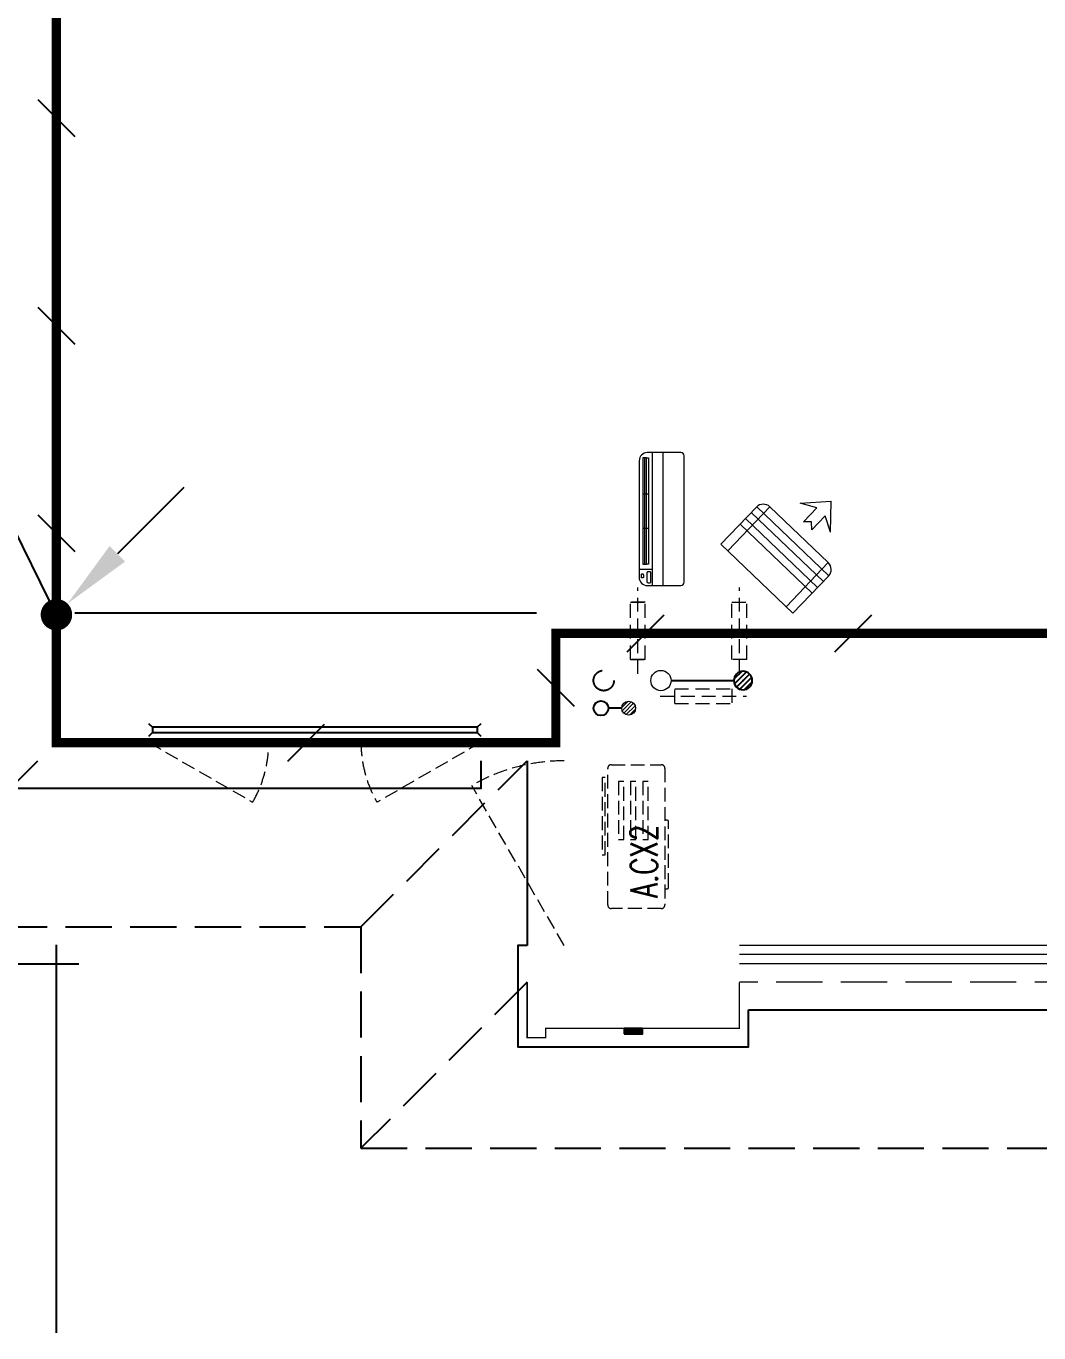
# Model space of a CAD drawing. Extents: x 3002737 to 4077523, y -995787 to -7267.
# Drawn here: x 3130973 to 3136460, y -787295 to -780214 of the extents above; entities that cross this region are included whole.
import ezdxf
from ezdxf.xclip import XClip

# ---------------------------------------------------------------- set-up
doc = ezdxf.new("R2010")
doc.units = 0
doc.header["$LTSCALE"] = 1000
doc.header["$MEASUREMENT"] = 0
doc.header["$XCLIPFRAME"] = 2
for name, pattern in [('CENTER2', [1.125, 0.75, -0.125, 0.125, -0.125]), ('DASH', [0.35, 0.25, -0.1]), ('DOTE', [2.42, 2, -0.2, 0.02, -0.2]), ('HIDDEN', [0.375, 0.25, -0.125])]:
    doc.linetypes.add(name, pattern=pattern)
doc.layers.get('0').update_dxf_attribs({"linetype": 'CONTINUOUS'})
for name, color, linetype in [('!!电气', 1, 'CONTINUOUS'), ('3-栏杆1', 252, 'CONTINUOUS'), ('3.5方案汇报，与郭总、侯月琴确定户型_t8$0$2020.03.04 -1安徽标准化洋房户型(UA）_t8_t8$0$看线', 154, 'CONTINUOUS'), ('DIM-照明', 7, 'CONTINUOUS'), ('LVTRY', 252, 'CONTINUOUS'), ('LWIRE', 4, 'CONTINUOUS'), ('SHTLN', 4, 'CONTINUOUS'), ('VPIPE-凝结', 150, 'CONTINUOUS'), ('VPIPE-雨水', 4, 'DASH'), ('WIRE-接地', 2, 'CONTINUOUS'), ('卫生间', 6, 'CONTINUOUS'), ('看线', 185, 'CONTINUOUS'), ('立面', 73, 'CONTINUOUS'), ('铝合金', 144, 'CONTINUOUS')]:
    doc.layers.add(name, color=color, linetype=linetype)
for name, color, linetype, lineweight in [('DOTE', 19, 'DOTE', 9), ('EQUIP_地漏', 7, 'CONTINUOUS', 18), ('VPIPE-废水', 31, 'TG_F', 18), ('WINDOW', 146, 'CONTINUOUS', 20), ('平面-栏杆', 56, 'CONTINUOUS', 15), ('平面-看线', 252, 'CONTINUOUS', 15), ('平面-空调室内机', 176, 'CONTINUOUS', 9), ('平面-空调预留孔', 252, 'CONTINUOUS', 15)]:
    doc.layers.add(name, color=color, linetype=linetype, lineweight=lineweight)
doc.styles.add('_TCH_DIM', font='SIMPLEX', dxfattribs={"bigfont": 'GBCBIG'})
doc.styles.get("Standard").update_dxf_attribs({"font": 'gbenor.shx', "bigfont": 'gbcbig.shx'})
doc.styles.add('TG_LINETYPE', font='SIMPLEX', dxfattribs={"width": 0.8, "height": 3, "bigfont": 'HZTXT'})
doc.linetypes.add('TG_F', pattern='A,2,-0.3,["F",TG_LINETYPE,S=0.1,R=0,X=-0.23,Y=-0.15],0', length=2.3)

# ---------------------------------------------------------------- blocks, each defined once
blk = doc.blocks.new('A$C74D73064')
at = {"layer": 'DOTE', "color": 252}
blk.add_line((196116, 26519.3), (-86385.2, 26519.3), dxfattribs=at)
blk = doc.blocks.new('A$C1984283D')
ref = blk.add_blockref('A$C74D73064', (-94910.6, 6891))
XClip(ref).set_block_clipping_path([(104713.0339338902, 10073.5896271096), (158713.0208014316, 29573.5896259328)])
blk = doc.blocks.new('dongkong')
at = {"layer": '平面-空调预留孔', "color": 8, "linetype": 'HIDDEN', "ltscale": 0.3}
for p, q in [((-603796, 210899.9), (-603796, 210431.5)), ((-603836, 210821), (-603836, 210510.8)), ((-603836, 210821), (-603756, 210821)), ((-603756, 210821), (-603756, 210510.8))]:
    blk.add_line(p, q, dxfattribs=at)
blk.add_lwpolyline([(-603756, 210510.8), (-603836, 210510.8)], dxfattribs=at)
blk = doc.blocks.new('A$C001338C2')
at = {"color": 8}
for p, q in [((845, 303.6), (55, 303.6)), ((109.1, 214.8), (109.1, 303.6)), ((0, 248.6), (0, 22)), ((900, 22), (900, 248.6)), ((22, 0), (878, 0))]:
    blk.add_line(p, q, dxfattribs=at)
at = {"color": 8, "lineweight": 5}
for p, q in [((864.6, 278.7), (144.5, 278.7)), ((144.5, 278.7), (144.5, 265.8)), ((387, 278.7), (144.5, 278.7)), ((144.5, 278.7), (144.5, 252.9)), ((144.5, 265.8), (864.6, 265.8)), ((387, 239.9), (387, 278.7)), ((864.6, 278.7), (622, 278.7)), ((622, 278.7), (622, 239.9)), ((864.6, 252.9), (864.6, 278.7)), ((864.6, 265.8), (864.6, 239.9)), ((900, 214.8), (0, 214.8)), ((144.5, 239.9), (144.5, 252.9)), ((144.5, 252.9), (864.6, 252.9)), ((864.6, 239.9), (144.5, 239.9)), ((622, 239.9), (387, 239.9)), ((900, 143.2), (0, 143.2))]:
    blk.add_line(p, q, dxfattribs=at)
at = {"color": 8}
for points in [[(73.1, 275), (56.8, 275, -0.414214), (51.3, 280.5), (51.3, 283.4, -0.414214), (56.8, 288.9), (73.1, 288.9, -0.414214), (78.6, 283.4), (78.6, 280.5, -0.414214)], [(89.2, 226.4), (22.2, 226.4, -0.414214), (16.7, 231.9), (16.7, 243.1, -0.414214), (22.2, 248.6), (89.2, 248.6, -0.414214), (94.7, 243.1), (94.7, 231.9, -0.414214)]]:
    blk.add_lwpolyline(points, format="xyb", close=True, dxfattribs=at)
for centre, radius, start, end in [((55, 248.6), 55, 90, 180), ((845, 248.6), 55, 360, 90), ((22, 22), 22, 180, 270), ((878, 22), 22, 270, 360)]:
    blk.add_arc(centre, radius, start, end, dxfattribs=at)
blk = doc.blocks.new('$lvtry$00000171')
for p, q in [((-74, 11), (-11, 74)), ((-70, -27), (27, 70)), ((-53, -53), (53, 53)), ((-27, -70), (70, 27)), ((11, -74), (74, -11))]:
    blk.add_line(p, q)
blk.add_circle((0, 0), 75)
blk.add_point((0, 0))
blk = doc.blocks.new('$TwtSys$00000141')
at = {"color": 252}
for p, q in [((-47.1, 3.8), (-5, 45.9)), ((-47.1, 3.8), (-5, 45.9)), ((-43.6, -17.5), (17.5, 43.6)), ((-43.6, -17.5), (17.5, 43.6)), ((-33.2, -33.2), (33.2, 33.2)), ((-33.2, -33.2), (33.2, 33.2)), ((-16.2, -43.5), (43.8, 16.4)), ((-16.2, -43.5), (43.8, 16.4)), ((5.7, -46.1), (46.1, -5.7)), ((5.7, -46.1), (46.1, -5.7))]:
    blk.add_line(p, q, dxfattribs=at)
blk.add_circle((0, 0), 47, dxfattribs=at)
blk.add_circle((0, 0), 47, dxfattribs=at)
blk = doc.blocks.new('A$C148B7D8E')
at = {"layer": '卫生间', "color": 252, "linetype": 'DASH'}
for p, q in [((-900, -900), (0, 0)), ((1750, -900), (2650, 0)), ((2650, -1200), (1750, -2100))]:
    blk.add_line(p, q, dxfattribs=at)
blk.add_lwpolyline([(16100, 14000), (16100, 15400), (7700, 15400), (7700, 10800), (7300, 10800), (7300, 10000), (900, 10000), (900, 9000), (-900, 9000), (-900, -900), (1750, -900), (1750, -2100), (23450, -2100), (23450, -900), (25100, -900)], dxfattribs=at)
blk = doc.blocks.new('fergve')
at = {"layer": '平面-空调预留孔', "color": 8, "linetype": 'DASH', "ltscale": 0.3}
for p, q in [((119062.7, 54987.6), (119062.7, 54977.6)), ((119072.7, 54967.6), (119425.6, 54967.6)), ((119435.6, 54977.6), (119435.6, 54987.6))]:
    blk.add_line(p, q, dxfattribs=at)
for points in [[(119666.7, 55326.8), (119246.8, 55326.8), (119246.8, 55311.6), (119666.7, 55311.6)], [(119645.5, 55239.2), (119330, 55239.2), (119330, 55210.2), (119645.5, 55210.2)], [(119645.5, 55173.4), (119330, 55173.4), (119330, 55144.4), (119645.5, 55144.4)], [(119645.5, 55107.6), (119330, 55107.6), (119330, 55078.6), (119645.5, 55078.6)]]:
    blk.add_lwpolyline(points, close=True, dxfattribs=at)
blk.add_lwpolyline([(119715.9, 54987.6), (118975.9, 54987.6, -0.414214), (118955.9, 55007.6), (118955.9, 55277.6, -0.414214), (118975.9, 55297.6), (119715.9, 55297.6, -0.414214), (119735.9, 55277.6), (119735.9, 55007.6, -0.414214)], format="xyb", close=True, dxfattribs=at)
for centre, start, end in [((119072.7, 54977.6), 180, 270), ((119425.6, 54977.6), 270, 0)]:
    blk.add_arc(centre, 10, start, end, dxfattribs=at)
at = {"layer": '平面-空调预留孔', "color": 8, "linetype": 'DASH', "ltscale": 0.3, "style": '_TCH_DIM', "width": 0.705882}
blk.add_text('A.CX2', height=146.88, dxfattribs=at).set_placement((119015.3, 55027.3))
blk = doc.blocks.new('dasdasf1sa2f31as32f')
at = {"color": 8}
for p, q in [((-116, 585.6), (43.3, 640.5)), ((82.7, 476.6), (43.3, 640.5)), ((-22.8, 585.5), (-116, 585.6)), ((-22.8, 585.5), (-73.4, 493.2)), ((-473.5, 259.7), (-339.5, 504)), ((-269.8, 524.3), (-427.7, 236.5)), ((134.6, 245.5), (-338.8, 505.1)), ((-269.8, 524.3), (113.7, 314)), ((-31.3, 504.4), (-73.4, 493.2)), ((-18.1, 462.9), (-31.3, 504.4)), ((32.4, 555.1), (-18.1, 462.9)), ((82.7, 476.6), (32.4, 555.1)), ((92.6, 168.8), (-380.9, 428.5)), ((114.7, 208.4), (-359.1, 468.2)), ((72.3, 131.9), (-401.1, 391.6)), ((113.7, 314), (-44.2, 26.2)), ((0, 0), (-473.5, 259.7)), ((134, 244.4), (0, 0))]:
    blk.add_line(p, q, dxfattribs=at)
for centre, start, end in [((-294.5, 479.4), 61.25933, 151.25933), ((89, 269), 331.25933, 61.25933)]:
    blk.add_arc(centre, 51.3, start, end, dxfattribs=at)
blk = doc.blocks.new('GDGDRGDGDRGDR')
at = {"layer": '平面-空调室内机', "ltscale": 0.3}
for p, rotation in [((-179479.5, 653502.9), 180), ((634787.3, 1046278.1), 89.99999999999999)]:
    blk.add_blockref('dongkong', p, dxfattribs=dict(at, rotation=rotation))
at = {"layer": '平面-空调预留孔'}
for name, p, rotation in [('dasdasf1sa2f31as32f', (424606.8, 442932.1), 344.9999999966897), ('fergve', (478900.7, 322375.3), 90)]:
    blk.add_blockref(name, p, dxfattribs=dict(at, rotation=rotation))
blk = doc.blocks.new('A$C66B635E3')
at = {"layer": '立面'}
h = blk.add_hatch(dxfattribs=at)
h.set_pattern_fill('ANSI31', color=252, scale=2)
h.set_pattern_definition([(45, (-885150.3096, -795945.4625), (-2.24506403, 2.24506403), [])])
h.paths.add_polyline_path([(3075, -380), (3175, -380), (3175, -350), (3075, -350)])
at = {"layer": '!!电气', "color": 1}
for p, q in [((0, -2000), (0, 103)), ((-2000, 0), (121.3, 0))]:
    blk.add_line(p, q, dxfattribs=at)
at = {"color": 252, "const_width": 8}
blk.add_lwpolyline([(2550, -100), (2550, -400), (2650, -400), (2650, -350), (3700, -350), (3700, -100)], dxfattribs=at)
at = {"layer": '3-栏杆1', "color": 252}
for p, q in [((520.3, 1282.2), (500, 1300)), ((500, 1300), (520.3, 1282.2)), ((2279.7, 1282.1), (520.3, 1282.2)), ((520.3, 1282.2), (520.3, 1252.9)), ((2279.7, 1282.2), (2300, 1300)), ((2300, 1300), (2279.7, 1282.2)), ((2279.7, 1282.2), (2279.7, 1252.9)), ((500, 1233.1), (520.3, 1252.9)), ((520.3, 1252.9), (2279.7, 1252.9)), ((2279.7, 1252.9), (2300, 1233.1)), ((2300, 1233.1), (2279.7, 1252.9))]:
    blk.add_line(p, q, dxfattribs=at)
at = {"layer": '3.5方案汇报，与郭总、侯月琴确定户型_t8$0$2020.03.04 -1安徽标准化洋房户型(UA）_t8_t8$0$看线', "color": 252, "ltscale": 10}
blk.add_line((2600, 1900), (100, 1900), dxfattribs=at)
at = {"layer": 'VPIPE-凝结', "color": 252, "ltscale": 0.1}
blk.add_line((3330, 1535), (3670, 1535), dxfattribs=at)
blk.add_lwpolyline([(3062.4, 1385), (2990, 1385)], dxfattribs=at)
at = {"layer": 'VPIPE-凝结', "color": 252}
blk.add_circle((2950, 1385), 40, dxfattribs=at)
at = {"layer": 'VPIPE-废水', "color": 252}
blk.add_circle((3275, 1535), 55, dxfattribs=at)
at = {"layer": 'VPIPE-雨水', "color": 252}
blk.add_circle((2965, 1535), 55, dxfattribs=at)
at = {"layer": 'WINDOW', "color": 252, "linetype": 'DASH', "ltscale": 0.3}
for points in [[(500, 1200), (1063.1, 875.4, 0.131485), (1150, 1200)], [(2300, 1200), (1736.9, 875.4, -0.131485), (1650, 1200)], [(2750, 100), (2250, 966, -0.131652), (2750, 1100)]]:
    blk.add_lwpolyline(points, format="xyb", dxfattribs=at)
at = {"layer": '平面-栏杆', "color": 252}
for points in [[(8350, 50), (3700, 50)], [(8350, 0), (3700, 0)]]:
    blk.add_lwpolyline(points, dxfattribs=at)
at = {"layer": '平面-看线', "color": 252}
blk.add_lwpolyline([(8350, 100), (3700, 100)], dxfattribs=at)
at = {"layer": '平面-看线', "color": 252, "linetype": 'DASH'}
blk.add_lwpolyline([(8350, -100), (3700, -100)], dxfattribs=at)
at = {"layer": '看线', "color": 252}
for points in [[(2300, 1100), (2300, 950), (-250, 950), (-250, 9350), (1400.1, 9350), (1400.1, 9200)], [(2550, 100), (2500, 100), (2500, -450), (3750, -450), (3750, -250)]]:
    blk.add_lwpolyline(points, dxfattribs=at)
at = {"layer": '看线', "color": 252, "ltscale": 0.5}
for points in [[(2550, 1100), (2550, 100)], [(3750, -250), (8350, -250)]]:
    blk.add_lwpolyline(points, dxfattribs=at)
at = {"layer": '立面', "color": 252}
blk.add_lwpolyline([(3075, -380), (3175, -380), (3175, -350), (3075, -350)], close=True, dxfattribs=at)
at = {"layer": '铝合金', "color": 252}
blk.add_lwpolyline([(3075, -380), (3175, -380), (3175, -350), (3075, -350)], close=True, dxfattribs=at)
at = {"color": 252}
for name, p in [('A$C148B7D8E', (-100, 1100)), ('GDGDRGDGDRGDR', (-420616.6, -441032.1))]:
    blk.add_blockref(name, p, dxfattribs=at)
at = {"layer": 'EQUIP_地漏', "color": 252, "xscale": -0.8, "yscale": -0.8, "zscale": 0.8, "rotation": 180}
blk.add_blockref('$TwtSys$00000141', (3100, 1385), dxfattribs=at)
at = {"layer": 'LVTRY', "color": 252, "xscale": -0.6666666667107825, "yscale": 0.6666666667107825, "rotation": 90.00000000602213}
blk.add_blockref('$lvtry$00000171', (3720, 1535), dxfattribs=at)
at = {"layer": '平面-空调室内机', "color": 252, "ltscale": 0.3, "xscale": -1, "rotation": 180}
blk.add_blockref('dongkong', (606945.9, 212470.8), dxfattribs=at)
at = {"layer": '平面-空调室内机', "color": 252, "ltscale": 0.3, "rotation": 180}
blk.add_blockref('dongkong', (-600646.1, 212470.8), dxfattribs=at)
at = {"layer": '平面-空调预留孔', "color": 252, "xscale": 0.800000000046565, "yscale": 0.800000000046565, "zscale": 0.800000000046565, "rotation": 90.00000023343011}
blk.add_blockref('A$C001338C2', (3399.9, 2050), dxfattribs=at)
blk = doc.blocks.new('$TelecSys$00000008')
blk.add_line((0.4, 0.4), (-0.4, -0.4))
blk = doc.blocks.new('$TelecSys$00000078')
for p, q in [((1.15, 1.15), (0.55, 0.55)), ((0.104, 0.104), (0.104, 0.104)), ((-0.104, -0.104), (-0.104, -0.104))]:
    blk.add_line(p, q)
at = {"const_width": 0.142}
blk.add_lwpolyline([(-0.071, 0, 1), (0.071, 0, 1)], format="xyb", close=True, dxfattribs=at)
blk.add_solid([(0.62, 0.48), (0.48, 0.62), (0.1, 0.1)])
at = {"width": 0.8, "flags": 9}
blk.add_attdef('A', (0, 0), '', height=0.00002, dxfattribs=at)

msp = doc.modelspace()

# ---------------------------------------------------------------- linework, layer by layer
at = {"layer": 'DIM-照明', "color": 7, "ltscale": 0.8}
msp.add_line((3131145.3, -783419.5), (3130861, -782842.9), dxfattribs=at)
at = {"layer": 'WIRE-接地', "color": 2, "linetype": 'CENTER2', "const_width": 50}
msp.add_lwpolyline([(3158840, -784099.6), (3153442.1, -784099.6), (3153442.1, -783495.7), (3146840.2, -783495.7), (3146840.2, -784701.2), (3146093.4, -784701.2), (3146093.4, -785296.5), (3141185.9, -785296.5), (3141185.9, -784693.6), (3140439.9, -784693.6), (3140439.9, -783504.3), (3133843.2, -783504.3), (3133843.2, -784097.2), (3131137.4, -784097.2), (3131137.4, -776200.6)], dxfattribs=at)

# ---------------------------------------------------------------- block references
at = {"layer": '!!电气'}
for name, p in [('A$C1984283D', (3035235, -816586.6)), ('A$C66B635E3', (3131137.4, -785295.1))]:
    msp.add_blockref(name, p, dxfattribs=at)
at = {"layer": 'LWIRE', "color": 2, "xscale": 600, "yscale": 600, "zscale": 600}
msp.add_blockref('$TelecSys$00000078', (3131137.4, -783403.5), dxfattribs=at)
at = {"layer": 'SHTLN', "color": 2, "xscale": 250, "yscale": 250, "zscale": 250}
for p, rotation in [((3131137.4, -780711.4), 90), ((3131137.4, -781836.4), 90), ((3131137.4, -782961.4), 90), ((3134329, -783504.3), 180), ((3135454, -783504.3), 180), ((3133843.2, -783800.7), 270), ((3132490.3, -784097.2), 180)]:
    msp.add_blockref('$TelecSys$00000008', p, dxfattribs=dict(at, rotation=rotation))

doc.saveas('drawing.dxf')
